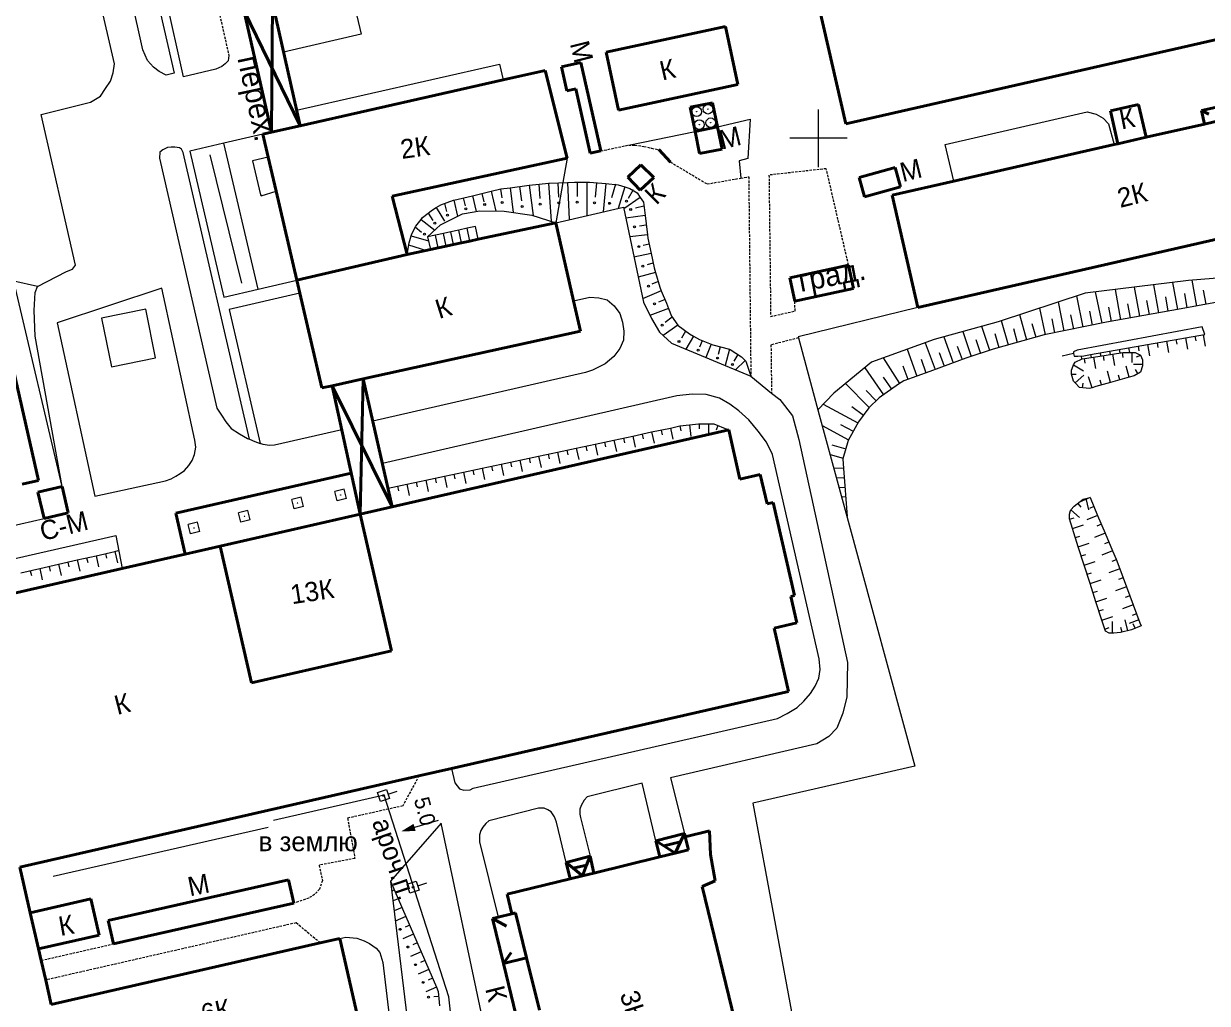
# Model space of a CAD drawing. Extents: x 1000 to 4000, y -5000 to -1000.
# Drawn here: x 3234.8 to 3480.8, y -2579.8 to -2376.2 of the extents above; entities that cross this region are included whole.
import ezdxf
from ezdxf.enums import TextEntityAlignment as Align

# ---------------------------------------------------------------- set-up
doc = ezdxf.new("R2010")
doc.units = 0
doc.header["$MEASUREMENT"] = 0
doc.linetypes.add('DASHED', pattern=[0.75, 0.5, -0.25])
for name, color, linetype in [('1', 7, 'CONTINUOUS'), ('11', 7, 'CONTINUOUS'), ('13', 7, 'CONTINUOUS'), ('17', 7, 'CONTINUOUS'), ('18', 7, 'CONTINUOUS'), ('19', 7, 'CONTINUOUS'), ('24', 7, 'CONTINUOUS'), ('25', 7, 'CONTINUOUS'), ('37', 7, 'CONTINUOUS'), ('40', 7, 'CONTINUOUS'), ('7', 7, 'CONTINUOUS')]:
    doc.layers.add(name, color=color, linetype=linetype)
doc.styles.get("Standard").update_dxf_attribs({"font": 'txt', "height": 0.2})

msp = doc.modelspace()

# ---------------------------------------------------------------- linework, layer by layer
at = {"layer": '1', "color": 253, "linetype": 'Continuous', "lineweight": 0}
for p, q in [((3400, -2406.06), (3400, -2394.02)), ((3405.96, -2400), (3394.04, -2400))]:
    msp.add_line(p, q, dxfattribs=at)
at = {"layer": '11', "color": 253, "linetype": 'Continuous', "lineweight": 0}
for p, q in [((3242.83, -2472.36), (3232.82, -2429.73)), ((3420.63, -2435.16), (3395.75, -2441.26)), ((3395.75, -2441.26), (3395.82, -2441.51)), ((3395.82, -2441.51), (3400.18, -2457.52)), ((3400.18, -2457.52), (3405.96, -2478.8)), ((3405.96, -2478.8), (3420.01, -2530.48)), ((3420.01, -2530.48), (3386.37, -2538.21)), ((3386.37, -2538.21), (3400.91, -2616.8)), ((3321.01, -2541.8), (3316.08, -2543.24))]:
    msp.add_line(p, q, dxfattribs=at)
msp.add_solid([(3313.33, -2544.04), (3316.3, -2543.99), (3315.86, -2542.49)], dxfattribs=at)
at = {"layer": '13', "color": 253, "linetype": 'Continuous', "lineweight": 40}
for p, q in [((3405.66, -2397), (3552.41, -2363.71)), ((3280.59, -2373.37), (3286.32, -2398.76)), ((3280.59, -2373.37), (3292.29, -2397.41)), ((3286.52, -2371.86), (3286.32, -2398.76)), ((3286.52, -2371.86), (3292.29, -2397.41)), ((3400.11, -2372.54), (3405.66, -2397)), ((3380.68, -2376.82), (3355.86, -2382.16)), ((3383.27, -2388.86), (3380.68, -2376.82)), ((3355.86, -2382.16), (3358.45, -2394.19)), ((3346.61, -2385.16), (3350.64, -2384.26)), ((3347.74, -2390.17), (3346.61, -2385.16)), ((3350.64, -2384.26), (3354.77, -2402.66)), ((3292.29, -2397.41), (3334.48, -2387.88)), ((3334.48, -2387.88), (3343.19, -2385.91)), ((3343.19, -2385.91), (3347.79, -2404.13)), ((3349.56, -2389.76), (3347.74, -2390.17)), ((3352.57, -2403.15), (3349.56, -2389.76)), ((3358.45, -2394.19), (3383.27, -2388.86)), ((3373.36, -2393.57), (3377.98, -2392.64)), ((3377.98, -2392.64), (3378.99, -2397.67)), ((3460.67, -2394.3), (3466.51, -2392.97)), ((3466.51, -2392.97), (3468.07, -2399.82)), ((3486.49, -2392.7), (3479.56, -2394.28)), ((3374.36, -2398.59), (3373.36, -2393.57)), ((3462.24, -2401.15), (3460.67, -2394.3)), ((3479.56, -2394.28), (3480.19, -2397.06)), ((3479.56, -2394.28), (3481.11, -2395.02)), ((3286.32, -2398.76), (3292.29, -2397.41)), ((3374.36, -2398.59), (3378.99, -2397.67)), ((3378.99, -2397.67), (3379.98, -2402.26)), ((3480.19, -2397.06), (3468.07, -2399.82)), ((3483.7, -2396.26), (3480.19, -2397.06)), ((3284.55, -2399.16), (3286.32, -2398.76)), ((3285.66, -2403.94), (3284.55, -2399.16)), ((3375.29, -2403.2), (3374.36, -2398.59)), ((3468.07, -2399.82), (3462.24, -2401.15)), ((3354.77, -2402.66), (3352.57, -2403.15)), ((3366.82, -2402.38), (3369.22, -2404.96)), ((3379.98, -2402.26), (3375.29, -2403.2)), ((3461.43, -2401.33), (3428.1, -2408.93)), ((3462.24, -2401.15), (3461.43, -2401.33)), ((3287.32, -2411.03), (3285.66, -2403.94)), ((3347.79, -2404.13), (3311.39, -2412.04)), ((3363.11, -2405.55), (3360.38, -2408.09)), ((3365.8, -2408.14), (3363.11, -2405.55)), ((3415.94, -2406.11), (3408.43, -2408.18)), ((3417.05, -2410.13), (3415.94, -2406.11)), ((3360.38, -2408.09), (3362.92, -2410.82)), ((3362.92, -2410.82), (3365.8, -2408.14)), ((3408.43, -2408.18), (3409.54, -2412.2)), ((3409.54, -2412.2), (3417.05, -2410.13)), ((3428.1, -2408.93), (3415.32, -2411.84)), ((3291.62, -2429.52), (3287.32, -2411.03)), ((3311.39, -2412.04), (3314.52, -2424.19)), ((3415.32, -2411.84), (3420.63, -2435.16)), ((3420.63, -2435.16), (3511.61, -2414.43)), ((3329.31, -2421.02), (3345.4, -2417.57)), ((3345.4, -2417.57), (3349.1, -2433.83)), ((3320.97, -2422.8), (3322.65, -2422.45)), ((3322.65, -2422.45), (3324.19, -2422.11)), ((3324.19, -2422.11), (3325.84, -2421.76)), ((3325.84, -2421.76), (3327.59, -2421.39)), ((3327.59, -2421.39), (3329.31, -2421.02)), ((3291.62, -2429.52), (3314.52, -2424.19)), ((3314.52, -2424.19), (3319.35, -2423.15)), ((3319.35, -2423.15), (3320.97, -2422.8)), ((3394.04, -2429.03), (3406.25, -2426.39)), ((3406.25, -2426.39), (3407.3, -2431.25)), ((3292.24, -2432.18), (3291.62, -2429.52)), ((3395.09, -2433.88), (3394.04, -2429.03)), ((3296.83, -2451.91), (3292.24, -2432.18)), ((3407.3, -2431.25), (3395.09, -2433.88)), ((3229.1, -2432.58), (3237.91, -2471.11)), ((3349.1, -2433.83), (3350.53, -2440.13)), ((3350.53, -2440.13), (3305.36, -2450.04)), ((3298.94, -2451.45), (3296.83, -2451.91)), ((3305.36, -2450.04), (3298.94, -2451.45)), ((3298.94, -2451.45), (3304.79, -2478.11)), ((3298.94, -2451.45), (3311.44, -2476.59)), ((3305.36, -2450.04), (3304.79, -2478.11)), ((3305.36, -2450.04), (3311.44, -2476.59)), ((3311.44, -2476.59), (3381.35, -2460.62)), ((3381.35, -2460.62), (3383.68, -2470.83)), ((3237.91, -2471.11), (3234.5, -2471.88)), ((3302.93, -2469.61), (3266.45, -2477.95)), ((3383.68, -2470.83), (3387.91, -2469.86)), ((3387.91, -2469.86), (3389.31, -2476)), ((3242.83, -2472.36), (3237.81, -2473.54)), ((3237.81, -2473.54), (3239.1, -2479.04)), ((3244.06, -2477.84), (3242.83, -2472.36)), ((3304.79, -2478.11), (3311.44, -2476.59)), ((3389.31, -2476), (3390.6, -2475.7)), ((3390.6, -2475.7), (3395.01, -2495.06)), ((3239.1, -2479.04), (3244.06, -2477.84)), ((3266.45, -2477.95), (3268.39, -2486.42)), ((3275.67, -2484.76), (3304.79, -2478.11)), ((3311.28, -2506.53), (3304.79, -2478.11)), ((3255.31, -2489.41), (3268.39, -2486.42)), ((3268.39, -2486.42), (3275.67, -2484.76)), ((3275.67, -2484.76), (3282.16, -2513.18)), ((3221.01, -2497.24), (3255.31, -2489.41)), ((3395.01, -2495.06), (3394.25, -2495.23)), ((3394.25, -2495.23), (3395.51, -2500.73)), ((3395.51, -2500.73), (3390.78, -2501.81)), ((3390.78, -2501.81), (3393.78, -2514.98)), ((3282.16, -2513.18), (3311.28, -2506.53)), ((3393.78, -2514.98), (3323.74, -2530.98)), ((3316.98, -2532.52), (3234.05, -2551.47)), ((3323.74, -2530.98), (3316.98, -2532.52)), ((3372.16, -2544.53), (3366.18, -2545.99)), ((3371.33, -2546.25), (3372.16, -2544.53)), ((3372.33, -2545.18), (3372.16, -2544.53)), ((3372.33, -2545.18), (3377.38, -2543.95)), ((3372.99, -2547.91), (3372.33, -2545.18)), ((3377.38, -2543.95), (3377.59, -2548.83)), ((3366.18, -2545.99), (3367.01, -2549.37)), ((3366.18, -2545.99), (3367.86, -2547.08)), ((3367.86, -2547.08), (3371.33, -2546.25)), ((3367.86, -2547.08), (3370.19, -2548.6)), ((3370.19, -2548.6), (3371.33, -2546.25)), ((3370.19, -2548.6), (3372.99, -2547.91)), ((3352.56, -2549.21), (3347.55, -2550.55)), ((3347.55, -2550.55), (3348.38, -2553.92)), ((3347.55, -2550.55), (3349, -2551.71)), ((3351.82, -2551.09), (3352.56, -2549.21)), ((3353.33, -2552.71), (3352.56, -2549.21)), ((3353.33, -2552.71), (3367.01, -2549.37)), ((3367.01, -2549.37), (3370.19, -2548.6)), ((3370.19, -2548.6), (3370.19, -2548.6)), ((3377.59, -2548.83), (3378.51, -2554.35)), ((3236.22, -2560.95), (3234.05, -2551.47)), ((3349, -2551.71), (3351.82, -2551.09)), ((3349, -2551.71), (3350.96, -2553.29)), ((3350.96, -2553.29), (3351.82, -2551.09)), ((3350.96, -2553.29), (3353.33, -2552.71)), ((3289.89, -2554.11), (3252.39, -2562.58)), ((3290.99, -2558.98), (3289.89, -2554.11)), ((3335.31, -2557.11), (3348.38, -2553.92)), ((3348.38, -2553.92), (3350.96, -2553.29)), ((3378.51, -2554.35), (3375.81, -2555.51)), ((3336.3, -2561.18), (3335.31, -2557.11)), ((3375.81, -2555.51), (3384.15, -2589.68)), ((3236.22, -2560.95), (3248.82, -2558.08)), ((3248.82, -2558.08), (3250.53, -2565.59)), ((3253.49, -2567.44), (3290.99, -2558.98)), ((3237.94, -2568.47), (3236.22, -2560.95)), ((3252.39, -2562.58), (3253.49, -2567.44)), ((3333.41, -2561.88), (3332.26, -2562.16)), ((3332.26, -2562.16), (3335.21, -2563.75)), ((3332.26, -2562.16), (3334.54, -2571.49)), ((3336.3, -2561.18), (3333.41, -2561.88)), ((3337.07, -2560.99), (3336.3, -2561.18)), ((3339.35, -2570.32), (3337.07, -2560.99)), ((3250.53, -2565.59), (3237.94, -2568.47)), ((3240.57, -2580.01), (3296.48, -2567.24)), ((3296.48, -2567.24), (3300.55, -2566.31)), ((3300.55, -2566.31), (3304.59, -2584.01)), ((3238.49, -2570.87), (3237.94, -2568.47)), ((3334.54, -2571.49), (3336.15, -2569.2)), ((3239.42, -2574.94), (3238.49, -2570.87)), ((3339.35, -2570.32), (3334.54, -2571.49)), ((3334.54, -2571.49), (3337.2, -2582.4)), ((3342, -2581.22), (3339.35, -2570.32)), ((3240.57, -2580.01), (3239.42, -2574.94))]:
    msp.add_line(p, q, dxfattribs=at)
at = {"layer": '18', "color": 253, "linetype": 'Continuous', "lineweight": 0}
for p, q in [((3308.37, -2535.95), (3310.27, -2535.34)), ((3310.27, -2535.34), (3310.88, -2537.24)), ((3310.58, -2536.29), (3312.48, -2535.68)), ((3309.75, -2536.5), (3286.74, -2541.77)), ((3308.98, -2537.85), (3308.37, -2535.95)), ((3310.88, -2537.24), (3308.98, -2537.85)), ((3323.16, -2578.45), (3309.75, -2536.5)), ((3314.51, -2555.01), (3316.42, -2554.4)), ((3315.12, -2556.91), (3314.51, -2555.01)), ((3316.42, -2554.4), (3317.03, -2556.3)), ((3316.72, -2555.35), (3318.63, -2554.74)), ((3317.03, -2556.3), (3315.12, -2556.91)), ((3326.32, -2604.97), (3323.16, -2578.45))]:
    msp.add_line(p, q, dxfattribs=at)
for centre in [(3309.63, -2536.6), (3315.77, -2555.65)]:
    msp.add_circle(centre, 0.171, dxfattribs=at)
at = {"layer": '24', "color": 253, "linetype": 'Continuous', "lineweight": 0}
for p, q in [((3259.62, -2381.64), (3238.28, -2287.35)), ((3243.47, -2286.18), (3266.11, -2386.52)), ((3268.09, -2387.24), (3245.17, -2285.68)), ((3253.7, -2384.56), (3232.45, -2291.21)), ((3301.65, -2364.51), (3305.01, -2378.36)), ((3305.01, -2378.36), (3288.84, -2382.15)), ((3260.59, -2383.83), (3259.62, -2381.64)), ((3277.48, -2382.8), (3277.31, -2383.94)), ((3253.41, -2386.41), (3253.7, -2384.56)), ((3261.8, -2385.27), (3260.59, -2383.83)), ((3263.01, -2386.18), (3261.8, -2385.27)), ((3274.81, -2385.69), (3268.09, -2387.24)), ((3276.02, -2385.08), (3274.81, -2385.69)), ((3276.71, -2384.55), (3276.02, -2385.08)), ((3277.31, -2383.94), (3276.71, -2384.55)), ((3291.55, -2394.16), (3333.75, -2384.63)), ((3333.75, -2384.63), (3334.48, -2387.88)), ((3251.86, -2389.69), (3252.89, -2388.14)), ((3252.89, -2388.14), (3253.41, -2386.41)), ((3264.45, -2386.91), (3263.01, -2386.18)), ((3266.11, -2386.52), (3264.45, -2386.91)), ((3266.11, -2386.52), (3264.45, -2386.91)), ((3250.82, -2391.24), (3251.86, -2389.69)), ((3238.5, -2395.08), (3248.75, -2392.55)), ((3248.75, -2392.55), (3250.82, -2391.24)), ((3245.62, -2426.36), (3238.5, -2395.08)), ((3426.36, -2401.29), (3455.84, -2394.52)), ((3455.84, -2394.52), (3457.73, -2394.99)), ((3457.73, -2394.99), (3459.14, -2395.83)), ((3378.99, -2397.67), (3385.79, -2396.08)), ((3385.79, -2396.08), (3385.32, -2404.26)), ((3459.14, -2395.83), (3460.26, -2397.05)), ((3460.26, -2397.05), (3461.43, -2401.33)), ((3284.55, -2399.16), (3276.47, -2401.04)), ((3360.53, -2401.44), (3374.36, -2398.59)), ((3263.14, -2402.93), (3263.04, -2404.17)), ((3263.75, -2402.4), (3263.14, -2402.93)), ((3264.74, -2401.94), (3263.75, -2402.4)), ((3265.49, -2401.87), (3264.74, -2401.94)), ((3266.25, -2401.87), (3265.49, -2401.87)), ((3267.24, -2402.02), (3266.25, -2401.87)), ((3267.62, -2402.32), (3267.24, -2402.02)), ((3268.01, -2403.01), (3267.62, -2402.32)), ((3276.47, -2401.04), (3269.35, -2402.7)), ((3269.35, -2402.7), (3276.42, -2433.06)), ((3283.54, -2431.4), (3276.47, -2401.04)), ((3428.1, -2408.93), (3426.36, -2401.29)), ((3263.04, -2404.17), (3274.99, -2456.09)), ((3281.76, -2462.58), (3268.01, -2403.01)), ((3285.66, -2403.94), (3282.4, -2404.7)), ((3282.4, -2404.7), (3284.05, -2411.8)), ((3385.32, -2404.26), (3383.53, -2404.73)), ((3383.53, -2404.73), (3383.85, -2408.3)), ((3284.05, -2411.8), (3284.2, -2411.95)), ((3284.2, -2411.95), (3287.32, -2411.03)), ((3345.4, -2417.57), (3359.49, -2414.37)), ((3359.49, -2414.37), (3363.62, -2434.11)), ((3243.76, -2427.73), (3244.96, -2427.22)), ((3244.96, -2427.22), (3245.62, -2426.36)), ((3237.73, -2430.84), (3243.76, -2427.73)), ((3283.54, -2431.4), (3291.62, -2429.52)), ((3237.04, -2435.84), (3237.21, -2432.04)), ((3237.21, -2432.04), (3237.73, -2430.84)), ((3237.73, -2430.84), (3237.73, -2430.84)), ((3263.59, -2431.2), (3241.8, -2438.35)), ((3270.41, -2462.77), (3263.59, -2431.2)), ((3276.42, -2433.06), (3283.54, -2431.4)), ((3292.24, -2432.18), (3277.53, -2435.6)), ((3349.1, -2433.83), (3352.51, -2433.05)), ((3349.1, -2433.83), (3352.51, -2433.05)), ((3352.51, -2433.05), (3354.39, -2433.15)), ((3354.39, -2433.15), (3356.08, -2433.62)), ((3356.08, -2433.62), (3357.58, -2434.84)), ((3357.58, -2434.84), (3358.71, -2436.44)), ((3363.62, -2434.11), (3365.31, -2437.49)), ((3237.21, -2441.18), (3237.04, -2435.84)), ((3260.2, -2435.53), (3251.03, -2437.39)), ((3251.03, -2437.39), (3253.1, -2447.54)), ((3262.27, -2445.68), (3260.2, -2435.53)), ((3277.53, -2435.6), (3284.01, -2463.42)), ((3358.71, -2436.44), (3359.27, -2438.22)), ((3241.8, -2438.35), (3249.61, -2474.43)), ((3359.27, -2438.22), (3359.55, -2440.11)), ((3365.31, -2437.49), (3367, -2440.32)), ((3242.83, -2472.36), (3237.21, -2441.18)), ((3359.46, -2441.99), (3358.71, -2443.68)), ((3359.55, -2440.11), (3359.46, -2441.99)), ((3367, -2440.32), (3369.44, -2442.57)), ((3358.71, -2443.68), (3357.49, -2445.37)), ((3369.44, -2442.57), (3385.95, -2449.49)), ((3253.1, -2447.54), (3262.27, -2445.68)), ((3355.7, -2446.87), (3353.07, -2448.19)), ((3357.49, -2445.37), (3355.7, -2446.87)), ((3351.61, -2448.69), (3307.37, -2458.82)), ((3353.07, -2448.19), (3351.61, -2448.69)), ((3385.95, -2449.49), (3390.25, -2452.97)), ((3370.58, -2453.58), (3309.38, -2467.6)), ((3373.79, -2453.18), (3370.58, -2453.58)), ((3376.7, -2453.28), (3373.79, -2453.18)), ((3379.42, -2454.03), (3376.7, -2453.28)), ((3381.58, -2455.25), (3379.42, -2454.03)), ((3390.25, -2452.97), (3391.95, -2454.34)), ((3391.95, -2454.34), (3394.58, -2457.72)), ((3274.99, -2456.09), (3275.93, -2457.57)), ((3383.46, -2456.66), (3381.58, -2455.25)), ((3385.53, -2458.54), (3383.46, -2456.66)), ((3275.93, -2457.57), (3276.84, -2458.94)), ((3276.84, -2458.94), (3277.97, -2460.3)), ((3387.5, -2460.89), (3385.53, -2458.54)), ((3394.58, -2457.72), (3395.89, -2462.61)), ((3277.97, -2460.3), (3279.72, -2461.44)), ((3279.72, -2461.44), (3281.38, -2462.43)), ((3300.94, -2460.58), (3286.97, -2463.83)), ((3389.19, -2463.15), (3387.5, -2460.89)), ((3270.35, -2465.74), (3270.63, -2464.24)), ((3270.63, -2464.24), (3270.41, -2462.77)), ((3281.38, -2462.43), (3281.76, -2462.58)), ((3281.76, -2462.58), (3282.9, -2463.03)), ((3282.9, -2463.03), (3284.01, -2463.42)), ((3284.64, -2463.64), (3284.01, -2463.42)), ((3285.85, -2463.87), (3284.64, -2463.64)), ((3286.97, -2463.83), (3285.85, -2463.87)), ((3390.48, -2465.77), (3389.19, -2463.15)), ((3395.89, -2462.61), (3406.01, -2508.96)), ((3269.88, -2466.97), (3270.35, -2465.74)), ((3400.17, -2508.18), (3390.48, -2465.77)), ((3267.39, -2469.69), (3268.28, -2469.08)), ((3268.28, -2469.08), (3269.17, -2468.05)), ((3269.17, -2468.05), (3269.88, -2466.97)), ((3249.61, -2474.43), (3264.34, -2471.24)), ((3264.34, -2471.24), (3265.51, -2470.77)), ((3265.51, -2470.77), (3266.5, -2470.26)), ((3266.5, -2470.26), (3267.39, -2469.69)), ((3112.56, -2507.4), (3239.1, -2479.04)), ((3222.94, -2489.68), (3253.97, -2482.59)), ((3253.97, -2482.59), (3255.31, -2489.41)), ((3400.36, -2510.42), (3400.17, -2508.18)), ((3400.07, -2512.21), (3400.36, -2510.42)), ((3406.01, -2508.96), (3405.92, -2516.1)), ((3399.32, -2513.9), (3400.07, -2512.21)), ((3396.97, -2517), (3398.38, -2515.4)), ((3398.38, -2515.4), (3399.32, -2513.9)), ((3405.92, -2516.1), (3405.07, -2519.49)), ((3393.5, -2519.54), (3395.57, -2518.32)), ((3395.57, -2518.32), (3396.97, -2517)), ((3328.22, -2535.05), (3391.47, -2520.6)), ((3391.47, -2520.6), (3393.5, -2519.54)), ((3405.07, -2519.49), (3403.85, -2522.59)), ((3403.85, -2522.59), (3402.16, -2524.37)), ((3399.63, -2525.88), (3369.23, -2532.92)), ((3402.16, -2524.37), (3399.63, -2525.88)), ((3323.74, -2530.98), (3324.41, -2533.95)), ((3369.23, -2532.92), (3372.16, -2544.53)), ((3324.41, -2533.95), (3325.39, -2535.22)), ((3325.39, -2535.22), (3326.34, -2535.5)), ((3326.34, -2535.5), (3327.65, -2535.41)), ((3327.65, -2535.41), (3328.22, -2535.05)), ((3363.37, -2534.07), (3351.97, -2536.87)), ((3366.18, -2545.99), (3363.37, -2534.07)), ((3351.32, -2537.58), (3350.66, -2538.66)), ((3351.97, -2536.87), (3351.32, -2537.58)), ((3341.84, -2539.26), (3331.51, -2541.84)), ((3342.97, -2539.21), (3341.84, -2539.26)), ((3343.77, -2539.59), (3342.97, -2539.21)), ((3344.47, -2540.01), (3343.77, -2539.59)), ((3345.18, -2541), (3344.47, -2540.01)), ((3350.66, -2538.66), (3350.42, -2539.46)), ((3350.42, -2539.46), (3350.42, -2540.49)), ((3350.42, -2540.49), (3350.57, -2541.15)), ((3321.62, -2542.35), (3311.1, -2554.38)), ((3330.43, -2583.94), (3321.62, -2542.35)), ((3330.86, -2542.41), (3330.24, -2543.21)), ((3331.51, -2541.84), (3330.86, -2542.41)), ((3345.6, -2542.12), (3345.18, -2541)), ((3347.55, -2550.55), (3345.6, -2542.12)), ((3350.57, -2541.15), (3352.56, -2549.21)), ((3329.82, -2543.86), (3329.54, -2544.76)), ((3329.54, -2544.76), (3329.59, -2546.26)), ((3330.24, -2543.21), (3329.82, -2543.86)), ((3329.59, -2546.26), (3333.41, -2561.88)), ((3311.1, -2554.38), (3317.41, -2607)), ((3300.55, -2566.31), (3301.8, -2566.06)), ((3301.8, -2566.06), (3304.05, -2566.25)), ((3304.05, -2566.25), (3305.6, -2566.82)), ((3305.6, -2566.82), (3306.73, -2567.38)), ((3306.73, -2567.38), (3308.09, -2568.32)), ((3308.09, -2568.32), (3308.84, -2569.21)), ((3308.84, -2569.21), (3309.5, -2571.28)), ((3309.5, -2571.28), (3313.86, -2607.81))]:
    msp.add_line(p, q, dxfattribs=at)
at = {"layer": '24', "color": 253, "linetype": 'DASHED', "lineweight": 0}
for p, q in [((3267.18, -2337.14), (3277.48, -2382.8)), ((3354.77, -2402.66), (3360.53, -2401.44)), ((3360.53, -2401.44), (3361.84, -2401.44)), ((3361.84, -2401.44), (3363.72, -2401.72)), ((3363.72, -2401.72), (3365.32, -2402.09)), ((3365.32, -2402.09), (3366.82, -2402.38)), ((3369.22, -2404.96), (3376.87, -2409.52)), ((3401.62, -2406.34), (3389.72, -2407.67)), ((3389.72, -2407.67), (3390.07, -2437.05)), ((3406.25, -2426.39), (3401.62, -2406.34)), ((3376.87, -2409.52), (3383.85, -2408.3)), ((3383.85, -2408.3), (3385.51, -2408.02)), ((3385.51, -2408.02), (3385.95, -2449.49)), ((3395.14, -2435.92), (3395.09, -2433.88)), ((3390.07, -2437.05), (3395.14, -2435.92)), ((3395.82, -2441.51), (3390.13, -2442.96)), ((3390.13, -2442.96), (3390.25, -2452.97)), ((3316.98, -2532.52), (3313.62, -2538.76)), ((3313.62, -2538.76), (3302.16, -2541.3)), ((3302.16, -2541.3), (3303.67, -2549.67)), ((3303.67, -2549.67), (3296.25, -2551.08)), ((3296.25, -2551.08), (3296.91, -2554.28)), ((3296.91, -2554.28), (3296.34, -2556.04)), ((3294.09, -2557.92), (3290.99, -2558.98)), ((3295.31, -2557.17), (3294.09, -2557.92)), ((3296.34, -2556.04), (3295.31, -2557.17)), ((3291.44, -2563.06), (3239.42, -2574.94)), ((3296.48, -2567.24), (3291.44, -2563.06)), ((3238.49, -2570.87), (3253.49, -2567.44))]:
    msp.add_line(p, q, dxfattribs=at)
at = {"layer": '25', "color": 253, "linetype": 'Continuous', "lineweight": 0}
for p, q in [((3320.4, -2420.15), (3318.78, -2420.5)), ((3322.08, -2419.79), (3320.4, -2420.15)), ((3320.97, -2422.8), (3320.4, -2420.15)), ((3323.62, -2419.46), (3322.08, -2419.79)), ((3322.65, -2422.45), (3322.08, -2419.79)), ((3325.27, -2419.11), (3323.62, -2419.46)), ((3324.19, -2422.11), (3323.62, -2419.46)), ((3327.02, -2418.73), (3325.27, -2419.11)), ((3325.84, -2421.76), (3325.27, -2419.11)), ((3328.74, -2418.36), (3327.02, -2418.73)), ((3327.59, -2421.39), (3327.02, -2418.73)), ((3329.31, -2421.02), (3328.74, -2418.36)), ((3318.78, -2420.5), (3319.35, -2423.15))]:
    msp.add_line(p, q, dxfattribs=at)
at = {"layer": '37', "color": 253, "linetype": 'Continuous', "lineweight": 0}
for p, q in [((3333.98, -2410.56), (3335.93, -2410.31)), ((3335.93, -2410.31), (3339.89, -2409.8)), ((3335.93, -2410.31), (3336.59, -2415.45)), ((3337.91, -2410.05), (3338.3, -2413.03)), ((3339.89, -2409.8), (3341.96, -2409.53)), ((3339.89, -2409.8), (3340.71, -2416.1)), ((3341.88, -2409.53), (3342.11, -2412.53)), ((3341.96, -2409.53), (3343.87, -2409.38)), ((3343.87, -2409.38), (3344.11, -2409.36)), ((3343.87, -2409.38), (3344.48, -2417.28)), ((3344.11, -2409.36), (3347.86, -2409.19)), ((3345.87, -2409.28), (3346, -2412.28)), ((3347.86, -2409.19), (3349.3, -2409.12)), ((3347.86, -2409.19), (3348.22, -2416.93)), ((3349.3, -2409.12), (3351.86, -2409.12)), ((3349.86, -2409.12), (3349.86, -2412.12)), ((3351.86, -2409.12), (3351.86, -2416.1)), ((3351.86, -2409.12), (3352.4, -2409.12)), ((3352.4, -2409.12), (3355.85, -2409.45)), ((3353.86, -2409.26), (3353.57, -2412.25)), ((3355.85, -2409.45), (3355.29, -2415.32)), ((3355.85, -2409.45), (3358.36, -2409.7)), ((3357.86, -2409.54), (3356.98, -2412.41)), ((3358.36, -2409.7), (3359.77, -2410.13)), ((3359.77, -2410.13), (3358.39, -2414.62)), ((3359.77, -2410.13), (3360.8, -2410.45)), ((3324.22, -2412.89), (3328.11, -2411.95)), ((3326.16, -2412.42), (3326.56, -2414.07)), ((3328.11, -2411.95), (3329.19, -2411.69)), ((3328.11, -2411.95), (3328.89, -2415.21)), ((3329.19, -2411.69), (3332, -2411.03)), ((3329.19, -2411.69), (3329.19, -2411.69)), ((3330.05, -2411.49), (3330.46, -2413.22)), ((3332, -2411.03), (3333.98, -2410.56)), ((3332, -2411.03), (3332.97, -2415.14)), ((3333.94, -2410.57), (3334.18, -2412.38)), ((3362.96, -2412.33), (3359.56, -2414.71)), ((3361.51, -2410.77), (3360.46, -2412.54)), ((3360.8, -2410.45), (3362.3, -2411.39)), ((3362.3, -2411.39), (3362.96, -2412.33)), ((3362.96, -2412.33), (3363.62, -2413.27)), ((3317.74, -2416.48), (3319.81, -2414.89)), ((3319.81, -2414.89), (3320.55, -2414.43)), ((3320.55, -2414.43), (3321.5, -2413.85)), ((3320.55, -2414.43), (3322.28, -2417.26)), ((3321.5, -2413.85), (3324.13, -2412.91)), ((3322.32, -2413.56), (3322.73, -2415.26)), ((3324.13, -2412.91), (3324.22, -2412.89)), ((3324.22, -2412.89), (3325.02, -2416.22)), ((3326, -2415.73), (3329.65, -2415.07)), ((3329.65, -2415.07), (3334.72, -2415.17)), ((3334.72, -2415.17), (3340.45, -2416.01)), ((3363.72, -2414.12), (3362.01, -2414.56)), ((3363.62, -2413.27), (3363.97, -2416.1)), ((3316.33, -2418.27), (3317.42, -2416.89)), ((3317.42, -2416.89), (3317.74, -2416.48)), ((3317.42, -2416.89), (3320.26, -2419.13)), ((3318.91, -2415.58), (3319.85, -2417.12)), ((3321.49, -2417.99), (3326, -2415.73)), ((3340.45, -2416.01), (3345.4, -2417.57)), ((3363.97, -2416.1), (3359.95, -2416.6)), ((3363.97, -2416.1), (3364.47, -2420.07)), ((3315.36, -2420.29), (3315.49, -2419.87)), ((3315.49, -2419.87), (3316.33, -2418.27)), ((3316.18, -2418.46), (3317.53, -2419.53)), ((3318.78, -2420.5), (3321.49, -2417.99)), ((3364.47, -2420.07), (3360.78, -2420.53)), ((3364.22, -2418.09), (3362.81, -2418.26)), ((3364.47, -2420.07), (3364.56, -2420.79)), ((3314.52, -2424.19), (3314.92, -2421.75)), ((3314.79, -2422.2), (3318.54, -2423.33)), ((3314.92, -2421.75), (3315.36, -2420.29)), ((3315.36, -2420.29), (3318.97, -2421.37)), ((3364.83, -2422.03), (3363.55, -2422.31)), ((3364.56, -2420.79), (3365.25, -2423.99)), ((3365.25, -2423.99), (3361.66, -2424.76)), ((3365.25, -2423.99), (3365.88, -2426.93)), ((3365.61, -2425.96), (3364.39, -2426.3)), ((3365.88, -2426.93), (3366.15, -2427.89)), ((3366.15, -2427.89), (3362.53, -2428.9)), ((3366.54, -2429.87), (3365.37, -2430.37)), ((3366.15, -2427.89), (3367.01, -2430.97)), ((3476.87, -2429.59), (3455.41, -2432.2)), ((3473.59, -2429.99), (3474.6, -2435.6)), ((3494.1, -2428.23), (3476.87, -2429.59)), ((3477.57, -2429.54), (3478.53, -2434.89)), ((3367.32, -2431.7), (3363.46, -2433.36)), ((3367.01, -2430.97), (3367.32, -2431.7)), ((3367.32, -2431.7), (3368.42, -2434.26)), ((3455.41, -2432.2), (3437.31, -2438.14)), ((3457.53, -2431.94), (3458.86, -2438.46)), ((3461.65, -2431.44), (3462.79, -2437.73)), ((3465.63, -2430.96), (3466.73, -2437.02)), ((3469.61, -2430.47), (3470.66, -2436.31)), ((3476.03, -2432.29), (3476.57, -2435.24)), ((3479.97, -2431.58), (3480.5, -2434.53)), ((3368.14, -2433.53), (3366.78, -2434.05)), ((3368.42, -2434.26), (3368.85, -2435.4)), ((3449.79, -2434.04), (3451.02, -2440.06)), ((3453.61, -2432.78), (3454.94, -2439.26)), ((3464.22, -2434.42), (3464.76, -2437.37)), ((3468.16, -2433.71), (3468.69, -2436.66)), ((3472.1, -2433), (3472.63, -2435.95)), ((3491.15, -2432.61), (3475.4, -2435.45)), ((3368.85, -2435.4), (3364.99, -2436.86)), ((3369.63, -2437.23), (3368.12, -2438.31)), ((3368.85, -2435.4), (3369.45, -2436.99)), ((3369.45, -2436.99), (3370.79, -2438.86)), ((3441.79, -2436.67), (3443.24, -2441.91)), ((3445.96, -2435.3), (3447.1, -2440.86)), ((3452.38, -2436.72), (3452.98, -2439.66)), ((3456.3, -2435.92), (3456.9, -2438.86)), ((3475.4, -2435.45), (3459.88, -2438.25)), ((3460.29, -2435.13), (3460.82, -2438.08)), ((3370.79, -2438.86), (3367.76, -2441.02)), ((3370.79, -2438.86), (3370.86, -2438.96)), ((3370.86, -2438.96), (3373.21, -2440.65)), ((3437.31, -2438.14), (3424.04, -2441.85)), ((3433.88, -2439.1), (3435.54, -2444.09)), ((3437.99, -2437.91), (3439.39, -2442.98)), ((3440.51, -2439.55), (3441.31, -2442.45)), ((3444.37, -2438.49), (3445.17, -2441.38)), ((3459.88, -2438.25), (3446.92, -2440.9)), ((3448.46, -2437.52), (3449.06, -2440.46)), ((3479.72, -2439.23), (3453.79, -2444.09)), ((3480.27, -2440.78), (3479.72, -2439.23)), ((3372.34, -2440.14), (3371.51, -2441.53)), ((3374.06, -2441.15), (3372.47, -2443.84)), ((3373.21, -2440.65), (3374.06, -2441.15)), ((3374.06, -2441.15), (3375.27, -2441.87)), ((3375.27, -2441.87), (3377.68, -2442.82)), ((3375.82, -2442.09), (3375.28, -2443.45)), ((3424.04, -2441.85), (3411.02, -2446.56)), ((3426.02, -2441.3), (3427.98, -2446.69)), ((3430.02, -2440.18), (3431.75, -2445.35)), ((3432.69, -2441.87), (3433.65, -2444.72)), ((3446.92, -2440.9), (3436.32, -2443.83)), ((3436.66, -2440.62), (3437.46, -2443.51)), ((3468.38, -2442.87), (3472.32, -2442.18)), ((3472.32, -2442.18), (3476.26, -2441.48)), ((3472.32, -2442.18), (3472.73, -2444.54)), ((3474.29, -2441.83), (3474.46, -2442.81)), ((3476.26, -2441.48), (3480.2, -2440.79)), ((3476.26, -2441.48), (3476.67, -2443.85)), ((3478.23, -2441.14), (3478.4, -2442.12)), ((3479.91, -2440.84), (3480.33, -2443.2)), ((3480.2, -2440.79), (3480.27, -2440.78)), ((3377.68, -2442.82), (3376.6, -2445.57)), ((3377.68, -2442.82), (3378.08, -2442.97)), ((3378.08, -2442.97), (3381.53, -2443.88)), ((3379.6, -2443.37), (3379.18, -2444.95)), ((3381.53, -2443.88), (3380.64, -2447.26)), ((3381.53, -2443.88), (3381.65, -2443.91)), ((3381.65, -2443.91), (3384, -2445.42)), ((3418.44, -2443.88), (3420.46, -2449.43)), ((3422.2, -2442.52), (3424.22, -2448.06)), ((3425.07, -2444.56), (3426.1, -2447.38)), ((3428.83, -2443.19), (3429.86, -2446.01)), ((3436.32, -2443.83), (3430.63, -2445.73)), ((3453.01, -2444.78), (3450.67, -2445.27)), ((3453.79, -2444.09), (3453.01, -2444.42)), ((3453.01, -2444.42), (3453.01, -2444.78)), ((3453.01, -2444.78), (3453.12, -2445.31)), ((3456.56, -2444.94), (3460.5, -2444.25)), ((3458.53, -2444.6), (3458.64, -2445.26)), ((3460.5, -2444.25), (3464.44, -2443.56)), ((3460.5, -2444.25), (3460.62, -2444.95)), ((3461.12, -2444.87), (3463.28, -2444.53)), ((3462.47, -2443.91), (3462.6, -2444.64)), ((3463.1, -2444.56), (3463.25, -2445.55)), ((3463.28, -2444.53), (3464.71, -2444.53)), ((3464.44, -2443.56), (3468.38, -2442.87)), ((3464.44, -2443.56), (3464.61, -2444.53)), ((3464.71, -2444.53), (3465.1, -2444.53)), ((3465.1, -2444.53), (3465.1, -2446.64)), ((3465.1, -2444.53), (3465.81, -2444.53)), ((3465.81, -2444.53), (3466.92, -2445.09)), ((3466.41, -2443.21), (3466.58, -2444.2)), ((3468.38, -2442.87), (3468.79, -2445.23)), ((3470.35, -2442.52), (3470.52, -2443.51)), ((3383.26, -2444.94), (3382.44, -2446.36)), ((3384.77, -2446.19), (3382.79, -2448.16)), ((3384, -2445.42), (3384.77, -2446.19)), ((3384.77, -2446.19), (3384.94, -2446.36)), ((3384.94, -2446.36), (3385.95, -2449.49)), ((3411.02, -2446.56), (3403.2, -2453)), ((3413.44, -2445.68), (3416.81, -2451.01)), ((3421.32, -2445.92), (3422.34, -2448.74)), ((3430.63, -2445.73), (3423.11, -2448.46)), ((3452.9, -2447.3), (3453, -2447.12)), ((3453, -2447.12), (3453.35, -2446.52)), ((3453, -2447.12), (3455.09, -2448.32)), ((3453.12, -2445.31), (3453.9, -2445.31)), ((3453.35, -2446.52), (3454.78, -2445.86)), ((3453.9, -2445.31), (3455.11, -2445.2)), ((3454.58, -2445.24), (3454.64, -2445.92)), ((3454.78, -2445.86), (3457.17, -2445.49)), ((3455.11, -2445.2), (3456.56, -2444.94)), ((3455.2, -2445.79), (3455.35, -2446.78)), ((3456.56, -2444.94), (3456.67, -2445.56)), ((3457.17, -2445.49), (3461.12, -2444.87)), ((3457.17, -2445.49), (3457.54, -2447.86)), ((3459.15, -2445.18), (3459.3, -2446.17)), ((3461.12, -2444.87), (3461.49, -2447.24)), ((3467.36, -2447.04), (3465.46, -2447.04)), ((3466.94, -2445.13), (3466.02, -2445.54)), ((3466.92, -2445.09), (3467.36, -2446.08)), ((3467.36, -2446.08), (3467.36, -2447.04)), ((3467.36, -2447.04), (3467.36, -2447.3)), ((3409.61, -2447.72), (3413.53, -2453.31)), ((3413.44, -2449.7), (3415.17, -2452.16)), ((3417.56, -2447.29), (3418.58, -2450.11)), ((3423.11, -2448.46), (3417.77, -2450.41)), ((3452.57, -2448.18), (3452.9, -2447.3)), ((3452.57, -2449.06), (3452.57, -2448.18)), ((3452.57, -2449.04), (3453.57, -2449.04)), ((3453.01, -2450.5), (3452.57, -2449.06)), ((3453.34, -2450.85), (3455.11, -2449.23)), ((3456.86, -2451.86), (3456.11, -2449.59)), ((3460.71, -2450.75), (3460.06, -2448.44)), ((3464.56, -2449.68), (3460.71, -2450.75)), ((3462.63, -2450.22), (3462.36, -2449.25)), ((3464.56, -2449.68), (3463.92, -2447.37)), ((3465.59, -2449.39), (3464.56, -2449.68)), ((3466.92, -2448.62), (3465.59, -2449.39)), ((3466.39, -2448.93), (3465.89, -2448.06)), ((3467.36, -2447.3), (3466.92, -2448.62)), ((3405.65, -2450.98), (3410.56, -2455.96)), ((3416.66, -2451.11), (3412.58, -2453.97)), ((3417.77, -2450.41), (3416.66, -2451.11)), ((3453.34, -2450.85), (3453.01, -2450.5)), ((3454.23, -2451.82), (3453.34, -2450.85)), ((3456.32, -2452.04), (3454.23, -2451.82)), ((3454.9, -2451.89), (3455.01, -2450.9)), ((3456.86, -2451.86), (3456.32, -2452.04)), ((3457.65, -2451.6), (3456.86, -2451.86)), ((3460.71, -2450.75), (3457.65, -2451.6)), ((3458.78, -2451.29), (3458.51, -2450.32)), ((3403.2, -2453), (3399.89, -2456.46)), ((3409.88, -2452.42), (3411.98, -2454.56)), ((3412.58, -2453.97), (3410.45, -2456.07)), ((3401.01, -2455.29), (3408.17, -2459.16)), ((3406.94, -2455.74), (3409.34, -2457.55)), ((3410.45, -2456.07), (3408.29, -2458.94)), ((3373.19, -2459.59), (3375.05, -2459.38)), ((3375.05, -2459.38), (3377.18, -2459.38)), ((3375.18, -2459.38), (3375.18, -2460.38)), ((3377.18, -2459.38), (3377.18, -2461.78)), ((3377.18, -2459.38), (3378.26, -2459.38)), ((3378.26, -2459.38), (3380.97, -2460.47)), ((3404.58, -2459.49), (3407.22, -2460.92)), ((3408.29, -2458.94), (3406.2, -2462.8)), ((3357.51, -2462.73), (3361.42, -2461.9)), ((3361.42, -2461.9), (3365.33, -2461.06)), ((3361.42, -2461.9), (3361.92, -2464.24)), ((3363.38, -2461.48), (3363.58, -2462.46)), ((3365.33, -2461.06), (3369.24, -2460.23)), ((3365.33, -2461.06), (3365.83, -2463.41)), ((3367.29, -2460.65), (3367.5, -2461.62)), ((3369.24, -2460.23), (3371.2, -2459.81)), ((3369.24, -2460.23), (3369.74, -2462.58)), ((3371.2, -2459.81), (3373.19, -2459.59)), ((3371.2, -2459.81), (3371.41, -2460.79)), ((3373.19, -2459.59), (3373.45, -2461.97)), ((3379.11, -2459.72), (3378.74, -2460.65)), ((3380.97, -2460.47), (3381.35, -2460.62)), ((3400.77, -2459.71), (3406.26, -2462.68)), ((3345.77, -2465.24), (3349.68, -2464.4)), ((3349.68, -2464.4), (3353.6, -2463.57)), ((3349.68, -2464.4), (3350.18, -2466.75)), ((3351.64, -2463.99), (3351.85, -2464.96)), ((3353.6, -2463.57), (3357.51, -2462.73)), ((3353.6, -2463.57), (3354.1, -2465.91)), ((3355.55, -2463.15), (3355.76, -2464.13)), ((3357.51, -2462.73), (3358.01, -2465.08)), ((3359.46, -2462.32), (3359.67, -2463.29)), ((3402.8, -2463.76), (3405.68, -2464.59)), ((3406.2, -2462.8), (3405.09, -2466.64)), ((3334.04, -2467.74), (3337.95, -2466.91)), ((3337.95, -2466.91), (3341.86, -2466.07)), ((3337.95, -2466.91), (3338.45, -2469.26)), ((3339.9, -2466.49), (3340.11, -2467.47)), ((3341.86, -2466.07), (3345.77, -2465.24)), ((3341.86, -2466.07), (3342.36, -2468.42)), ((3343.82, -2465.66), (3344.03, -2466.63)), ((3345.77, -2465.24), (3346.27, -2467.59)), ((3347.73, -2464.82), (3347.94, -2465.8)), ((3402.41, -2465.73), (3405.13, -2466.51)), ((3405.09, -2466.64), (3405.2, -2468.64)), ((3326.21, -2469.41), (3330.12, -2468.58)), ((3328.17, -2468.99), (3328.38, -2469.97)), ((3330.12, -2468.58), (3334.04, -2467.74)), ((3330.12, -2468.58), (3330.62, -2470.93)), ((3332.08, -2468.16), (3332.29, -2469.14)), ((3334.04, -2467.74), (3334.54, -2470.09)), ((3335.99, -2467.32), (3336.2, -2468.3)), ((3403.19, -2468.61), (3405.19, -2468.51)), ((3405.2, -2468.64), (3405.94, -2478.61)), ((3314.48, -2471.92), (3318.39, -2471.08)), ((3316.43, -2471.5), (3316.64, -2472.48)), ((3318.39, -2471.08), (3322.3, -2470.25)), ((3318.39, -2471.08), (3318.89, -2473.43)), ((3320.34, -2470.66), (3320.55, -2471.64)), ((3322.3, -2470.25), (3326.21, -2469.41)), ((3322.3, -2470.25), (3322.8, -2472.59)), ((3324.26, -2469.83), (3324.47, -2470.81)), ((3326.21, -2469.41), (3326.71, -2471.76)), ((3403.74, -2470.62), (3405.34, -2470.5)), ((3310.57, -2472.75), (3314.48, -2471.92)), ((3312.52, -2472.34), (3312.73, -2473.31)), ((3314.48, -2471.92), (3314.98, -2474.26)), ((3404.27, -2472.59), (3405.49, -2472.5)), ((3404.8, -2474.55), (3405.64, -2474.49)), ((3452.45, -2477.25), (3453.14, -2476.47)), ((3453.14, -2476.47), (3455.01, -2475.03)), ((3453.9, -2475.89), (3454.51, -2476.68)), ((3456.44, -2474.7), (3454.23, -2475.64)), ((3455.01, -2475.03), (3455.59, -2474.9)), ((3455.59, -2474.9), (3456.44, -2474.7)), ((3455.59, -2474.9), (3456.14, -2477.24)), ((3457.22, -2476.55), (3456.3, -2476.93)), ((3456.44, -2474.7), (3458, -2478.39)), ((3452.14, -2478.13), (3452.36, -2477.35)), ((3452.14, -2479.12), (3452.14, -2478.13)), ((3452.77, -2481.09), (3452.14, -2479.12)), ((3452.16, -2479.18), (3453.11, -2478.88)), ((3452.36, -2477.35), (3452.45, -2477.25)), ((3452.45, -2477.25), (3454.26, -2478.83)), ((3458, -2478.39), (3455.79, -2479.32)), ((3458, -2478.39), (3459.55, -2482.07)), ((3452.77, -2481.09), (3455.06, -2480.36)), ((3453.99, -2484.9), (3452.77, -2481.09)), ((3458.78, -2480.23), (3457.86, -2480.62)), ((3453.38, -2482.99), (3454.33, -2482.69)), ((3459.55, -2482.07), (3457.34, -2483.01)), ((3460.33, -2483.92), (3459.41, -2484.3)), ((3459.55, -2482.07), (3461.11, -2485.76)), ((3249.88, -2486.77), (3253.78, -2485.88)), ((3251.82, -2486.32), (3252.05, -2487.3)), ((3253.78, -2485.88), (3254.49, -2485.71)), ((3253.78, -2485.88), (3254.31, -2488.22)), ((3453.99, -2484.9), (3456.28, -2484.17)), ((3455.21, -2488.71), (3453.99, -2484.9)), ((3454.6, -2486.8), (3455.55, -2486.5)), ((3461.11, -2485.76), (3458.9, -2486.69)), ((3461.11, -2485.76), (3461.85, -2487.51)), ((3238.18, -2489.44), (3242.08, -2488.55)), ((3240.13, -2488.99), (3240.35, -2489.97)), ((3242.08, -2488.55), (3245.97, -2487.66)), ((3242.08, -2488.55), (3242.61, -2490.89)), ((3244.03, -2488.1), (3244.25, -2489.08)), ((3245.97, -2487.66), (3249.88, -2486.77)), ((3245.97, -2487.66), (3246.51, -2490)), ((3247.93, -2487.21), (3248.15, -2488.19)), ((3249.88, -2486.77), (3250.41, -2489.11)), ((3455.21, -2488.71), (3457.49, -2487.98)), ((3456.43, -2492.52), (3455.21, -2488.71)), ((3461.88, -2487.6), (3460.95, -2487.95)), ((3461.85, -2487.51), (3462.59, -2489.47)), ((3234.28, -2490.33), (3238.18, -2489.44)), ((3236.23, -2489.89), (3236.45, -2490.86)), ((3238.18, -2489.44), (3238.71, -2491.78)), ((3455.82, -2490.61), (3456.77, -2490.31)), ((3462.59, -2489.47), (3460.34, -2490.32)), ((3463.29, -2491.35), (3462.35, -2491.7)), ((3462.59, -2489.47), (3463.99, -2493.22)), ((3456.43, -2492.52), (3458.71, -2491.79)), ((3457.64, -2496.33), (3456.43, -2492.52)), ((3463.99, -2493.22), (3461.75, -2494.06)), ((3463.99, -2493.22), (3465.4, -2496.96)), ((3457.03, -2494.43), (3457.99, -2494.12)), ((3457.64, -2496.33), (3459.93, -2495.6)), ((3458.86, -2500.14), (3457.64, -2496.33)), ((3464.7, -2495.09), (3463.76, -2495.44)), ((3458.25, -2498.24), (3459.2, -2497.93)), ((3465.4, -2496.96), (3463.15, -2497.81)), ((3466.1, -2498.84), (3465.17, -2499.19)), ((3465.4, -2496.96), (3466.81, -2500.71)), ((3458.86, -2500.14), (3461.15, -2499.41)), ((3459.2, -2501.21), (3458.86, -2500.14)), ((3459.64, -2502.43), (3459.2, -2501.21)), ((3461.11, -2502.87), (3461.11, -2500.47)), ((3464.31, -2502.36), (3463.75, -2500.11)), ((3466.57, -2500.07), (3464.54, -2500.83)), ((3467.04, -2501.32), (3465.03, -2502.18)), ((3465.8, -2501.85), (3465.41, -2500.93)), ((3466.81, -2500.71), (3467.04, -2501.32)), ((3459.5, -2502.03), (3460.44, -2501.69)), ((3460.42, -2502.87), (3459.64, -2502.43)), ((3461.11, -2502.87), (3460.42, -2502.87)), ((3461.41, -2502.87), (3461.11, -2502.87)), ((3462.73, -2502.76), (3461.41, -2502.87)), ((3465.03, -2502.18), (3462.73, -2502.76)), ((3463.09, -2502.67), (3462.85, -2501.7)), ((3311.1, -2554.38), (3312.69, -2558.05)), ((3311.89, -2556.22), (3311.35, -2556.45)), ((3312.69, -2558.05), (3311.6, -2558.52)), ((3313.48, -2559.89), (3311.85, -2560.59)), ((3312.69, -2558.05), (3314.27, -2561.73)), ((3314.27, -2561.73), (3312.07, -2562.68)), ((3314.27, -2561.73), (3315.85, -2565.4)), ((3315.06, -2563.57), (3314.14, -2563.96)), ((3315.85, -2565.4), (3313.65, -2566.35)), ((3316.64, -2567.24), (3315.73, -2567.64)), ((3315.85, -2565.4), (3317.44, -2569.07)), ((3317.44, -2569.07), (3315.23, -2570.03)), ((3317.44, -2569.07), (3319.02, -2572.75)), ((3318.23, -2570.91), (3317.31, -2571.31)), ((3319.02, -2572.75), (3316.82, -2573.7)), ((3319.81, -2574.59), (3318.89, -2574.98)), ((3319.02, -2572.75), (3320.6, -2576.42)), ((3320.6, -2576.42), (3318.4, -2577.37)), ((3320.6, -2576.42), (3321, -2577.35)), ((3321, -2577.35), (3321.26, -2580.33)), ((3321.09, -2578.34), (3320.09, -2578.42))]:
    msp.add_line(p, q, dxfattribs=at)
for centre in [(3326.74, -2414.71), (3330.64, -2413.8), (3334.29, -2413.38), (3338.43, -2414.21), (3342.18, -2413.71), (3346.04, -2413.46), (3349.85, -2413.31), (3353.44, -2413.43), (3356.61, -2413.54), (3360.11, -2413.11), (3360.98, -2414.83), (3320.31, -2417.66), (3322.93, -2415.98), (3318.16, -2419.94), (3361.76, -2418.41), (3362.68, -2422.54), (3363.52, -2426.6), (3364.67, -2430.74), (3365.92, -2434.42), (3367.51, -2438.86), (3371.02, -2442.28), (3374.99, -2444.04), (3379.05, -2445.69), (3382.11, -2447.01), (3313.09, -2564.41), (3314.67, -2568.08), (3316.26, -2571.76), (3317.84, -2575.43), (3318.95, -2578.52)]:
    msp.add_circle(centre, 0.2, dxfattribs=at)
at = {"layer": '40', "color": 253, "linetype": 'Continuous', "lineweight": 0}
for p, q in [((3273.51, -2403.46), (3280.08, -2430.13)), ((3347.79, -2404.13), (3346.88, -2409.23)), ((3346.88, -2409.23), (3345.4, -2417.57)), ((3237.73, -2430.84), (3232.82, -2429.73)), ((3240.97, -2553.33), (3285.68, -2543.21))]:
    msp.add_line(p, q, dxfattribs=at)
at = {"layer": '7', "color": 253, "linetype": 'Continuous', "lineweight": 0}
for p, q in [((3301.47, -2472.97), (3299.53, -2473.45)), ((3300.02, -2475.39), (3299.53, -2473.45)), ((3301.96, -2474.91), (3301.47, -2472.97)), ((3292.48, -2474.57), (3290.54, -2475.06)), ((3291.03, -2477), (3290.54, -2475.06)), ((3292.97, -2476.51), (3291.03, -2477)), ((3292.97, -2476.51), (3292.48, -2474.57)), ((3301.96, -2474.91), (3300.02, -2475.39)), ((3281.46, -2477.36), (3279.52, -2477.84)), ((3280, -2479.78), (3279.52, -2477.84)), ((3281.94, -2479.3), (3281.46, -2477.36)), ((3270.97, -2479.82), (3269.03, -2480.31)), ((3269.52, -2482.25), (3269.03, -2480.31)), ((3271.46, -2481.76), (3270.97, -2479.82)), ((3281.94, -2479.3), (3280, -2479.78)), ((3271.46, -2481.76), (3269.52, -2482.25))]:
    msp.add_line(p, q, dxfattribs=at)
for centre, radius in [((3377.04, -2393.98), 1), ((3374.69, -2394.5), 1), ((3374.69, -2394.5), 0.041), ((3377.04, -2393.98), 0.041), ((3375.26, -2397.2), 1), ((3375.26, -2397.2), 0.041), ((3377.62, -2396.8), 1), ((3377.62, -2396.8), 0.041), ((3300.74, -2474.18), 0.041), ((3291.75, -2475.79), 0.041), ((3280.73, -2478.57), 0.041), ((3270.24, -2481.03), 0.041)]:
    msp.add_circle(centre, radius, dxfattribs=at)

# ---------------------------------------------------------------- texts
at = {"layer": '17', "color": 253, "linetype": 'Continuous', "lineweight": 0}
for s, height, rotation, p in [('М', 4, 284.0158, (3350.8, -2382.03)), ('перех.', 4.5, 282.0196, (3282.66, -2391.84)), ('К', 4, 13.009, (3368.61, -2385.74)), ('К', 4, 11.142, (3464.1, -2395.94)), ('М', 4, 14.0158, (3381.62, -2399.92)), ('2К', 4, 8.144, (3316.15, -2401.89)), ('М', 4, 14.0158, (3419.19, -2406.66)), ('К', 4, 44.9627, (3366.01, -2411.56)), ('2К', 4, 14.0362, (3465.17, -2411.79)), ('град.', 4.5, 10.8709, (3402.91, -2429.1)), ('К', 4, 17.4142, (3322.05, -2435.22)), ('С-М', 4, 14.0878, (3243.2, -2480.56)), ('13К', 4, 8.7388, (3294.78, -2494.2)), ('К', 4, 14.4915, (3255.31, -2517.56)), ('М', 4, 11.2742, (3271.18, -2555.17)), ('К', 4, 10.2604, (3243.67, -2563.55)), ('К', 4, 284.2663, (3333.05, -2577.76)), ('3К', 4, 287.8997, (3361.51, -2580.2)), ('6К', 4, 12.496, (3274.76, -2581.38))]:
    msp.add_text(s, height=height, rotation=rotation, dxfattribs=at).set_placement(p, align=Align.MIDDLE)
at = {"layer": '19', "color": 253, "linetype": 'Continuous', "lineweight": 0}
for s, height, rotation, p in [('5.0', 3.2, 285.2427, (3318.23, -2539.87)), ('ароч.п.', 4, 288.7711, (3311.33, -2549.95))]:
    msp.add_text(s, height=height, rotation=rotation, dxfattribs=at).set_placement(p, align=Align.MIDDLE)
msp.add_text('в землю', height=4, dxfattribs=at).set_placement((3293.97, -2546.2), align=Align.MIDDLE)

doc.saveas('drawing.dxf')
